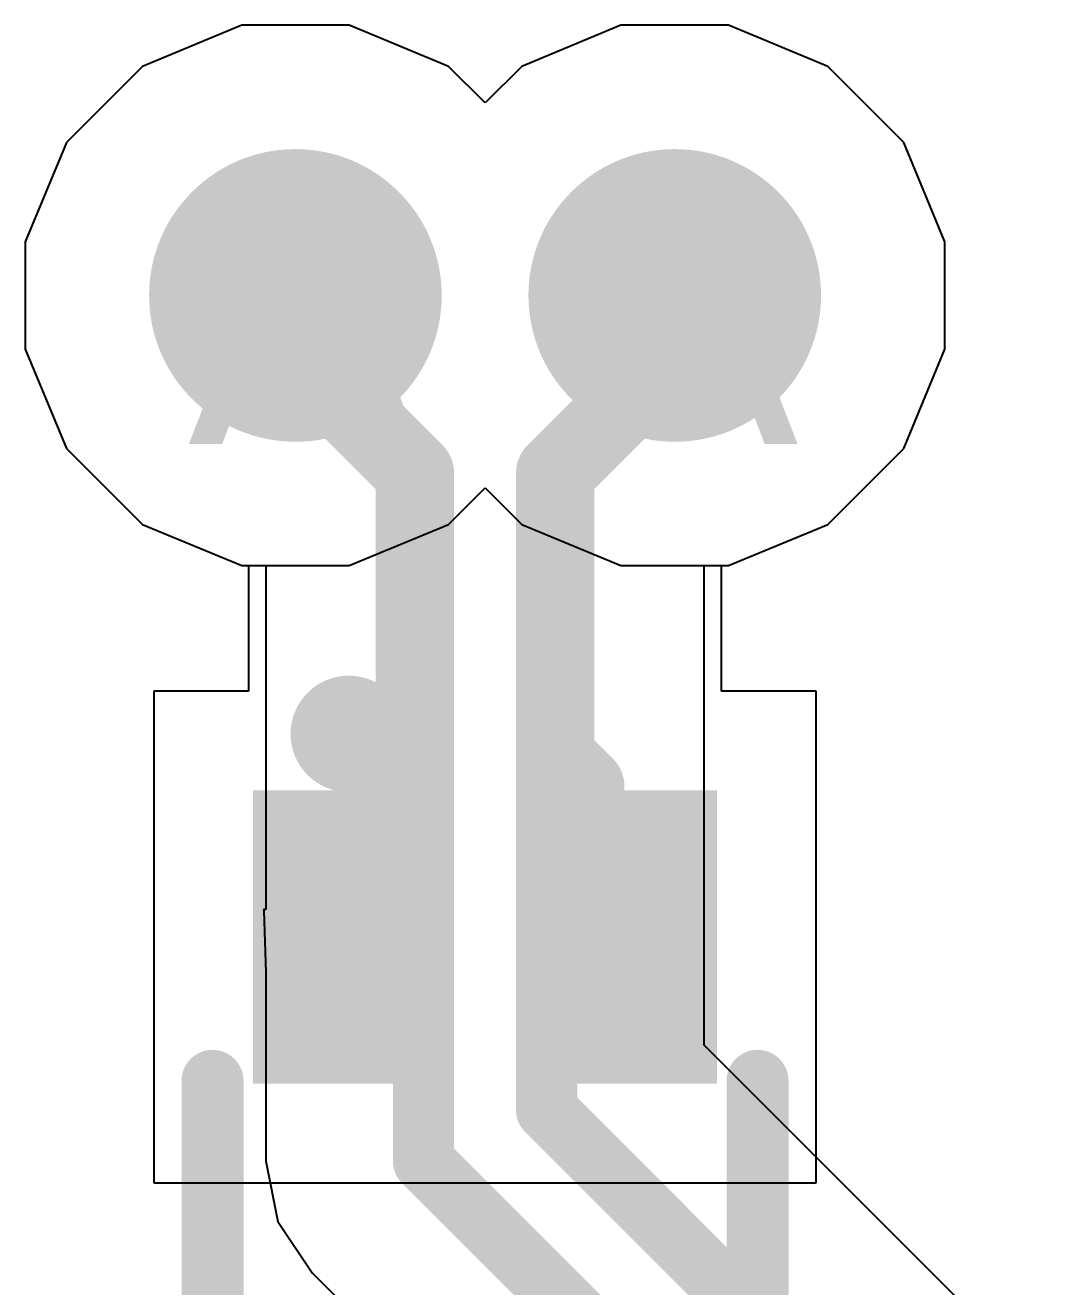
# Model space of a CAD drawing. Header units: inches. Extents: x 0 to 5271, y 0 to 5417.
# Drawn here: x 92 to 94.113, y 101.422 to 104.008 of the extents above; entities that cross this region are included whole.
import ezdxf

# ---------------------------------------------------------------- set-up
doc = ezdxf.new("R2010")
doc.units = ezdxf.units.IN
for name, color, linetype in [('Bottom Layer', 5, 'Continuous'), ('Bottom Overlay', 54, 'Continuous'), ('Bottom Paste', 16, 'Continuous'), ('Bottom Solder', 6, 'Continuous'), ('Drill Drawing', 1, 'Continuous'), ('L2_GND1', 16, 'Continuous'), ('L3_SIG1', 76, 'Continuous'), ('L4_PWR', 90, 'Continuous'), ('L5_GND2', 156, 'Continuous'), ('L6_SIG2', 130, 'Continuous'), ('L7_GND3', 216, 'Continuous'), ('Top Layer', 1, 'Continuous'), ('Via Holes', 16, 'Continuous')]:
    doc.layers.add(name, color=color, linetype=linetype)
doc.styles.add('Arial', font='', dxfattribs={"height": 0.2})
doc.styles.get('Arial').set_extended_font_data('Arial')

# ---------------------------------------------------------------- blocks, each defined once
blk = doc.blocks.new('MCZ1210CH900L2_B_514')
at = {"layer": 'Bottom Layer'}
for points in [[(-0.8750020599999999, 0.42502074), (-0.37500306, 0.42502074), (-0.37500306, 0.12502134), (-0.8750020599999999, 0.12502134)], [(0.37498274, 0.42502074), (0.8749817400000001, 0.42502074), (0.8749817400000001, 0.12502134), (0.37498274, 0.12502134)], [(-0.8750020599999999, -0.12499086), (-0.37500306, -0.12499086), (-0.37500306, -0.42499026), (-0.8750020599999999, -0.42499026)], [(0.37498274, -0.12499086), (0.8749817400000001, -0.12499086), (0.8749817400000001, -0.42499026), (0.37498274, -0.42499026)]]:
    blk.add_hatch(color=5, dxfattribs=at).paths.add_polyline_path(points)
at = {"layer": 'Bottom Paste'}
for points in [[(-0.8750020599999999, 0.42502074), (-0.37500306, 0.42502074), (-0.37500306, 0.12502134), (-0.8750020599999999, 0.12502134)], [(0.37498274, 0.42502074), (0.8749817400000001, 0.42502074), (0.8749817400000001, 0.12502134), (0.37498274, 0.12502134)], [(-0.8750020599999999, -0.12499086), (-0.37500306, -0.12499086), (-0.37500306, -0.42499026), (-0.8750020599999999, -0.42499026)], [(0.37498274, -0.12499086), (0.8749817400000001, -0.12499086), (0.8749817400000001, -0.42499026), (0.37498274, -0.42499026)]]:
    blk.add_hatch(color=16, dxfattribs=at).paths.add_polyline_path(points)
at = {"layer": 'Bottom Solder'}
for points in [[(-0.92580206, 0.47582074), (-0.32420306, 0.47582074), (-0.32420306, 0.07422134), (-0.92580206, 0.07422134)], [(0.32418274, 0.47582074), (0.9257817399999999, 0.47582074), (0.9257817399999999, 0.07422134), (0.32418274, 0.07422134)], [(-0.92580206, -0.07419086), (-0.32420306, -0.07419086), (-0.32420306, -0.47579026), (-0.92580206, -0.47579026)], [(0.32418274, -0.07419086), (0.9257817399999999, -0.07419086), (0.9257817399999999, -0.47579026), (0.32418274, -0.47579026)]]:
    blk.add_hatch(color=6, dxfattribs=at).paths.add_polyline_path(points)
at = {"layer": 'Bottom Overlay'}
for points in [[(0.30478984, 0.55878984, 0.127, 0.127, 0), (-0.33021016, 0.55878984, 0.127, 0.127, 0)], [(0.30478984, -0.55881016, 0.127, 0.127, 0), (-0.33021016, -0.55881016, 0.127, 0.127, 0)]]:
    blk.add_lwpolyline(points, format="xyseb", dxfattribs=at)
for points in [[(-0.36196016, 0.55878984, 0.0635, 0.0635, 1), (-0.29846016, 0.55878984, 0.0635, 0.0635, 1)], [(0.27303984, 0.55878984, 0.0635, 0.0635, 1), (0.33653984, 0.55878984, 0.0635, 0.0635, 1)], [(-1.00194364, -0.2794, 0.1599946, 0.1599946, 1), (-1.08085636, -0.2794, 0.1599946, 0.1599946, 1)], [(-1.12085374, -0.2794, 0.0799973, 0.0799973, 1), (-1.04085898, -0.2794, 0.0799973, 0.0799973, 1)], [(-1.04194102, -0.2794, 0.0799973, 0.0799973, 1), (-0.9619462599999999, -0.2794, 0.0799973, 0.0799973, 1)], [(-0.36196016, -0.55881016, 0.0635, 0.0635, 1), (-0.29846016, -0.55881016, 0.0635, 0.0635, 1)], [(0.27303984, -0.55881016, 0.0635, 0.0635, 1), (0.33653984, -0.55881016, 0.0635, 0.0635, 1)]]:
    blk.add_lwpolyline(points, format="xyseb", close=True, dxfattribs=at)

msp = doc.modelspace()

# ---------------------------------------------------------------- hatches: boundary and pattern name
at = {"layer": 'Bottom Layer'}
h = msp.add_hatch(color=5, dxfattribs=at)
edge = h.paths.add_edge_path()
edge.add_arc((92.55409479999999, 103.4542), 0.2999994, 0, 360)
h = msp.add_hatch(color=5, dxfattribs=at)
edge = h.paths.add_edge_path()
edge.add_arc((93.3318936, 103.4542), 0.2999994, 0, 360)
at = {"layer": 'L2_GND1'}
h = msp.add_hatch(color=16, dxfattribs=at)
edge = h.paths.add_edge_path()
edge.add_arc((92.55409479999999, 103.4542), 0.2999994, 0, 360)
h = msp.add_hatch(color=16, dxfattribs=at)
edge = h.paths.add_edge_path()
edge.add_arc((93.3318936, 103.4542), 0.2999994, 0, 360)
at = {"layer": 'L3_SIG1'}
h = msp.add_hatch(color=76, dxfattribs=at)
edge = h.paths.add_edge_path()
edge.add_arc((92.55409479999999, 103.4542), 0.2999994, 0, 360)
h = msp.add_hatch(color=76, dxfattribs=at)
edge = h.paths.add_edge_path()
edge.add_arc((93.3318936, 103.4542), 0.2999994, 0, 360)
at = {"layer": 'L4_PWR'}
h = msp.add_hatch(color=90, dxfattribs=at)
edge = h.paths.add_edge_path()
edge.add_arc((92.55409479999999, 103.4542), 0.2999994, 0, 360)
h = msp.add_hatch(color=90, dxfattribs=at)
edge = h.paths.add_edge_path()
edge.add_arc((93.3318936, 103.4542), 0.2999994, 0, 360)
at = {"layer": 'L5_GND2'}
h = msp.add_hatch(color=156, dxfattribs=at)
edge = h.paths.add_edge_path()
edge.add_arc((92.55409479999999, 103.4542), 0.2999994, 0, 360)
h = msp.add_hatch(color=156, dxfattribs=at)
edge = h.paths.add_edge_path()
edge.add_arc((93.3318936, 103.4542), 0.2999994, 0, 360)
at = {"layer": 'L6_SIG2'}
h = msp.add_hatch(color=130, dxfattribs=at)
edge = h.paths.add_edge_path()
edge.add_arc((92.55409479999999, 103.4542), 0.2999994, 0, 360)
h = msp.add_hatch(color=130, dxfattribs=at)
edge = h.paths.add_edge_path()
edge.add_arc((93.3318936, 103.4542), 0.2999994, 0, 360)
at = {"layer": 'L7_GND3'}
h = msp.add_hatch(color=216, dxfattribs=at)
edge = h.paths.add_edge_path()
edge.add_arc((92.55409479999999, 103.4542), 0.2999994, 0, 360)
h = msp.add_hatch(color=216, dxfattribs=at)
edge = h.paths.add_edge_path()
edge.add_arc((93.3318936, 103.4542), 0.2999994, 0, 360)
at = {"layer": 'Top Layer'}
h = msp.add_hatch(color=1, dxfattribs=at)
edge = h.paths.add_edge_path()
edge.add_arc((92.55409479999999, 103.4542), 0.2999994, 0, 360)
h = msp.add_hatch(color=1, dxfattribs=at)
edge = h.paths.add_edge_path()
edge.add_arc((93.3318936, 103.4542), 0.2999994, 0, 360)
at = {"layer": 'Via Holes'}
h = msp.add_hatch(color=7, dxfattribs=at)
edge = h.paths.add_edge_path()
edge.add_arc((92.55409479999999, 103.4542), 0.1499997, 0, 360)
h = msp.add_hatch(color=7, dxfattribs=at)
edge = h.paths.add_edge_path()
edge.add_arc((93.3318936, 103.4542), 0.1499997, 0, 360)

# ---------------------------------------------------------------- linework, layer by layer
at = {"layer": 'Bottom Layer'}
for p, q in [((92.4438969, 104.0081994), (92.24028034, 103.9238587)), ((92.6642927, 104.0081994), (92.4438969, 104.0081994)), ((92.86790925999999, 103.9238587), (92.6642927, 104.0081994)), ((93.22169569999998, 104.0081994), (93.01807914, 103.9238587)), ((93.44209149999999, 104.0081994), (93.22169569999998, 104.0081994)), ((93.64570806, 103.9238587), (93.44209149999999, 104.0081994)), ((92.24028034, 103.9238587), (92.08443609999999, 103.76801446)), ((92.9429942, 103.84877376), (92.86790925999999, 103.9238587)), ((93.01807914, 103.9238587), (92.9429942, 103.84877376)), ((93.8015523, 103.76801446), (93.64570806, 103.9238587)), ((92.08443609999999, 103.76801446), (92.00009539999999, 103.5643979)), ((93.885893, 103.5643979), (93.8015523, 103.76801446)), ((92.00009539999999, 103.5643979), (92.00009539999999, 103.3440021)), ((93.885893, 103.3440021), (93.885893, 103.5643979)), ((92.00009539999999, 103.3440021), (92.08443609999999, 103.14038554)), ((93.8015523, 103.14038554), (93.885893, 103.3440021)), ((92.08443609999999, 103.14038554), (92.24028034, 102.9845413)), ((93.64570806, 102.9845413), (93.8015523, 103.14038554)), ((92.24028034, 102.9845413), (92.4438969, 102.9002006)), ((93.44209149999999, 102.9002006), (93.64570806, 102.9845413)), ((92.4438969, 102.9002006), (92.45816408, 102.9002006)), ((92.45816408, 102.9002006), (92.45816408, 102.6427843)), ((93.42782178, 102.6427843), (93.42782178, 102.9002006)), ((93.42782178, 102.9002006), (93.44209149999999, 102.9002006)), ((92.45816408, 102.6427843), (92.2639887, 102.6427843)), ((92.2639887, 102.6427843), (92.2639887, 101.6347853)), ((93.62199969999999, 102.6427843), (93.42782178, 102.6427843)), ((93.62199969999999, 101.6347853), (93.62199969999999, 102.6427843)), ((92.2639887, 101.6347853), (93.62199969999999, 101.6347853))]:
    msp.add_line(p, q, dxfattribs=at)
for points in [[(92.55409479999999, 103.33534832, 0.16077946, 0.16077946, 0), (92.55409479999999, 103.4542, 0.16077946, 0.16077946, 0)], [(93.3318936, 103.33534832, 0.16077946, 0.16077946, 0), (93.3318936, 103.4542, 0.16077946, 0.16077946, 0)], [(92.55409479999999, 103.33534832, 0.16077946, 0.16077946, 0), (92.79910319999999, 103.09033992, 0.16077946, 0.16077946, 0)], [(93.08688266, 103.09033738, 0.16077946, 0.16077946, 0), (93.3318936, 103.33534832, 0.16077946, 0.16077946, 0)], [(92.79910319999999, 102.50912188, 0.16077946, 0.16077946, 0), (92.79910319999999, 103.09033992, 0.16077946, 0.16077946, 0)], [(93.08688266, 102.50912442, 0.16077946, 0.16077946, 0), (93.08688266, 103.09033738, 0.16077946, 0.16077946, 0)], [(92.73759709999999, 102.44761578, 0.16077946, 0.16077946, 0), (92.79910319999999, 102.50912188, 0.16077946, 0.16077946, 0)], [(93.08688266, 102.50912442, 0.16077946, 0.16077946, 0), (93.1483913, 102.44761578, 0.16077946, 0.16077946, 0)], [(92.73759709999999, 102.2083935, 0.16077946, 0.16077946, 0), (92.73759709999999, 102.44761578, 0.16077946, 0.16077946, 0)], [(93.1483913, 102.2083935, 0.16077946, 0.16077946, 0), (93.1483913, 102.44761578, 0.16077946, 0.16077946, 0)], [(92.6679884, 102.1387848, 0.16077946, 0.16077946, 0), (92.73759709999999, 102.2083935, 0.16077946, 0.16077946, 0)], [(93.1483913, 102.2083935, 0.16077946, 0.16077946, 0), (93.21799999999999, 102.1387848, 0.16077946, 0.16077946, 0)]]:
    msp.add_lwpolyline(points, format="xyseb", dxfattribs=at)
for points in [[(92.51389929999999, 103.4542, 0.08038846, 0.08038846, 1), (92.5942903, 103.4542, 0.08038846, 0.08038846, 1)], [(93.29169809999999, 103.4542, 0.08038846, 0.08038846, 1), (93.3720891, 103.4542, 0.08038846, 0.08038846, 1)], [(92.51389929999999, 103.33534832, 0.08038846, 0.08038846, 1), (92.5942903, 103.33534832, 0.08038846, 0.08038846, 1)], [(92.51389929999999, 103.33534832, 0.08038846, 0.08038846, 1), (92.5942903, 103.33534832, 0.08038846, 0.08038846, 1)], [(93.29169809999999, 103.33534832, 0.08038846, 0.08038846, 1), (93.3720891, 103.33534832, 0.08038846, 0.08038846, 1)], [(93.29169809999999, 103.33534832, 0.08038846, 0.08038846, 1), (93.3720891, 103.33534832, 0.08038846, 0.08038846, 1)], [(92.7589077, 103.09033992, 0.08038846, 0.08038846, 1), (92.8392987, 103.09033992, 0.08038846, 0.08038846, 1)], [(92.7589077, 103.09033992, 0.08038846, 0.08038846, 1), (92.8392987, 103.09033992, 0.08038846, 0.08038846, 1)], [(93.04668716, 103.09033738, 0.08038846, 0.08038846, 1), (93.12707816, 103.09033738, 0.08038846, 0.08038846, 1)], [(93.04668716, 103.09033738, 0.08038846, 0.08038846, 1), (93.12707816, 103.09033738, 0.08038846, 0.08038846, 1)], [(92.7589077, 102.50912188, 0.08038846, 0.08038846, 1), (92.8392987, 102.50912188, 0.08038846, 0.08038846, 1)], [(92.7589077, 102.50912188, 0.08038846, 0.08038846, 1), (92.8392987, 102.50912188, 0.08038846, 0.08038846, 1)], [(93.04668716, 102.50912442, 0.08038846, 0.08038846, 1), (93.12707816, 102.50912442, 0.08038846, 0.08038846, 1)], [(93.04668716, 102.50912442, 0.08038846, 0.08038846, 1), (93.12707816, 102.50912442, 0.08038846, 0.08038846, 1)], [(92.69740159999999, 102.44761578, 0.08038846, 0.08038846, 1), (92.7777926, 102.44761578, 0.08038846, 0.08038846, 1)], [(92.69740159999999, 102.44761578, 0.08038846, 0.08038846, 1), (92.7777926, 102.44761578, 0.08038846, 0.08038846, 1)], [(93.10819579999999, 102.44761578, 0.08038846, 0.08038846, 1), (93.1885868, 102.44761578, 0.08038846, 0.08038846, 1)], [(93.10819579999999, 102.44761578, 0.08038846, 0.08038846, 1), (93.1885868, 102.44761578, 0.08038846, 0.08038846, 1)], [(92.69740159999999, 102.2083935, 0.08038846, 0.08038846, 1), (92.7777926, 102.2083935, 0.08038846, 0.08038846, 1)], [(92.69740159999999, 102.2083935, 0.08038846, 0.08038846, 1), (92.7777926, 102.2083935, 0.08038846, 0.08038846, 1)], [(93.10819579999999, 102.2083935, 0.08038846, 0.08038846, 1), (93.1885868, 102.2083935, 0.08038846, 0.08038846, 1)], [(93.10819579999999, 102.2083935, 0.08038846, 0.08038846, 1), (93.1885868, 102.2083935, 0.08038846, 0.08038846, 1)], [(92.6277929, 102.1387848, 0.08038846, 0.08038846, 1), (92.7081839, 102.1387848, 0.08038846, 0.08038846, 1)], [(93.1778045, 102.1387848, 0.08038846, 0.08038846, 1), (93.2581955, 102.1387848, 0.08038846, 0.08038846, 1)]]:
    msp.add_lwpolyline(points, format="xyseb", close=True, dxfattribs=at)
at = {"layer": 'L2_GND1'}
for p, q in [((92.4438969, 104.0081994), (92.24028034, 103.9238587)), ((92.6642927, 104.0081994), (92.4438969, 104.0081994)), ((92.86790925999999, 103.9238587), (92.6642927, 104.0081994)), ((93.22169569999998, 104.0081994), (93.01807914, 103.9238587)), ((93.44209149999999, 104.0081994), (93.22169569999998, 104.0081994)), ((93.64570806, 103.9238587), (93.44209149999999, 104.0081994)), ((92.24028034, 103.9238587), (92.08443609999999, 103.76801446)), ((92.9429942, 103.84877376), (92.86790925999999, 103.9238587)), ((93.01807914, 103.9238587), (92.9429942, 103.84877376)), ((93.8015523, 103.76801446), (93.64570806, 103.9238587)), ((92.08443609999999, 103.76801446), (92.00009539999999, 103.5643979)), ((93.885893, 103.5643979), (93.8015523, 103.76801446)), ((92.00009539999999, 103.5643979), (92.00009539999999, 103.3440021)), ((93.885893, 103.3440021), (93.885893, 103.5643979)), ((92.00009539999999, 103.3440021), (92.08443609999999, 103.14038554)), ((93.8015523, 103.14038554), (93.885893, 103.3440021)), ((92.08443609999999, 103.14038554), (92.24028034, 102.9845413)), ((93.64570806, 102.9845413), (93.8015523, 103.14038554)), ((92.86790925999999, 102.9845413), (92.9429942, 103.05962624)), ((92.9429942, 103.05962624), (93.01807914, 102.9845413)), ((92.24028034, 102.9845413), (92.4438969, 102.9002006)), ((92.6642927, 102.9002006), (92.86790925999999, 102.9845413)), ((93.01807914, 102.9845413), (93.22169569999998, 102.9002006)), ((93.44209149999999, 102.9002006), (93.64570806, 102.9845413)), ((92.4438969, 102.9002006), (92.6642927, 102.9002006)), ((93.22169569999998, 102.9002006), (93.44209149999999, 102.9002006))]:
    msp.add_line(p, q, dxfattribs=at)
at = {"layer": 'L3_SIG1'}
for p, q in [((92.4438969, 104.0081994), (92.24028034, 103.9238587)), ((92.6642927, 104.0081994), (92.4438969, 104.0081994)), ((92.86790925999999, 103.9238587), (92.6642927, 104.0081994)), ((93.22169569999998, 104.0081994), (93.01807914, 103.9238587)), ((93.44209149999999, 104.0081994), (93.22169569999998, 104.0081994)), ((93.64570806, 103.9238587), (93.44209149999999, 104.0081994)), ((92.24028034, 103.9238587), (92.08443609999999, 103.76801446)), ((92.9429942, 103.84877376), (92.86790925999999, 103.9238587)), ((93.01807914, 103.9238587), (92.9429942, 103.84877376)), ((93.8015523, 103.76801446), (93.64570806, 103.9238587)), ((92.08443609999999, 103.76801446), (92.00009539999999, 103.5643979)), ((93.885893, 103.5643979), (93.8015523, 103.76801446)), ((92.00009539999999, 103.5643979), (92.00009539999999, 103.3440021)), ((93.885893, 103.3440021), (93.885893, 103.5643979)), ((92.00009539999999, 103.3440021), (92.08443609999999, 103.14038554)), ((93.8015523, 103.14038554), (93.885893, 103.3440021)), ((92.08443609999999, 103.14038554), (92.24028034, 102.9845413)), ((93.64570806, 102.9845413), (93.8015523, 103.14038554)), ((92.24028034, 102.9845413), (92.4438969, 102.9002006)), ((93.44209149999999, 102.9002006), (93.64570806, 102.9845413)), ((92.4438969, 102.9002006), (92.49372407999999, 102.9002006)), ((92.49372407999999, 102.9002006), (92.49372407999999, 102.31955914)), ((93.39226178, 102.195376), (93.39226178, 102.9002006)), ((93.39226178, 102.9002006), (93.44209149999999, 102.9002006)), ((92.49372407999999, 102.31955914), (92.49372154, 102.19537854)), ((92.49370375999999, 102.19536838), (92.48876854, 102.19536584)), ((92.48876854, 102.19536584), (92.48928162, 102.1927598)), ((92.49372154, 102.19537854), (92.49370375999999, 102.19536838)), ((93.39226432, 102.1953633), (93.39226178, 102.195376)), ((93.39226432, 101.9172587), (93.39226432, 102.1953633)), ((92.48928162, 102.1927598), (92.49372661999999, 102.06578012)), ((92.49372661999999, 102.06578012), (92.49372661999999, 101.67885684)), ((94.1131849, 101.19633558), (93.39226432, 101.9172587)), ((92.49372661999999, 101.67885684), (92.51831127999999, 101.55525536)), ((92.51831127999999, 101.55525536), (92.58832638, 101.4504702)), ((92.58832638, 101.4504702), (93.64639385999999, 100.39240526))]:
    msp.add_line(p, q, dxfattribs=at)
for points in [[(92.55409479999999, 103.32582078, 0.1255649, 0.1255649, 0), (92.55409479999999, 103.4542, 0.1255649, 0.1255649, 0)], [(93.3318936, 103.32582078, 0.1255649, 0.1255649, 0), (93.3318936, 103.4542, 0.1255649, 0.1255649, 0)], [(92.55409479999999, 103.32582078, 0.1255649, 0.1255649, 0), (92.81671048, 103.0632051, 0.1255649, 0.1255649, 0)], [(93.06927538, 103.06320256, 0.1255649, 0.1255649, 0), (93.3318936, 103.32582078, 0.1255649, 0.1255649, 0)], [(92.81671048, 102.1953633, 0.1255649, 0.1255649, 0), (92.81671048, 103.0632051, 0.1255649, 0.1255649, 0)], [(93.06927538, 102.1953633, 0.1255649, 0.1255649, 0), (93.06927538, 103.06320256, 0.1255649, 0.1255649, 0)], [(92.81671048, 102.19423046, 0.1255649, 0.1255649, -0.001121328496115935), (92.81670793999999, 102.1953633, 0.1255649, 0.1255649, 0)], [(92.81671048, 102.18958988, 0.1255649, 0.1255649, 0), (92.81671048, 102.19423046, 0.1255649, 0.1255649, 0)], [(92.81671048, 102.18958988, 0.1255649, 0.1255649, 0), (92.81671302, 102.18958734, 0.1255649, 0.1255649, 0)], [(92.81671302, 101.67885684, 0.1255649, 0.1255649, 0), (92.81671302, 102.18958734, 0.1255649, 0.1255649, 0)], [(93.06927791999999, 101.78347182, 0.1255649, 0.1255649, 0), (93.06927791999999, 102.1953633, 0.1255649, 0.1255649, 0)], [(93.06927791999999, 101.78347182, 0.1255649, 0.1255649, 0), (93.97940056, 100.87334918, 0.1255649, 0.1255649, 0)], [(92.81671302, 101.67885684, 0.1255649, 0.1255649, 0), (93.87478558, 100.62078428, 0.1255649, 0.1255649, 0)]]:
    msp.add_lwpolyline(points, format="xyseb", dxfattribs=at)
for points in [[(92.52270294, 103.4542, 0.06278117999999999, 0.06278117999999999, 1), (92.58548666, 103.4542, 0.06278117999999999, 0.06278117999999999, 1)], [(93.30050173999999, 103.4542, 0.06278117999999999, 0.06278117999999999, 1), (93.36328545999999, 103.4542, 0.06278117999999999, 0.06278117999999999, 1)], [(92.52270294, 103.32582078, 0.06278117999999999, 0.06278117999999999, 1), (92.58548666, 103.32582078, 0.06278117999999999, 0.06278117999999999, 1)], [(92.52270294, 103.32582078, 0.06278117999999999, 0.06278117999999999, 1), (92.58548666, 103.32582078, 0.06278117999999999, 0.06278117999999999, 1)], [(93.30050173999999, 103.32582078, 0.06278117999999999, 0.06278117999999999, 1), (93.36328545999999, 103.32582078, 0.06278117999999999, 0.06278117999999999, 1)], [(93.30050173999999, 103.32582078, 0.06278117999999999, 0.06278117999999999, 1), (93.36328545999999, 103.32582078, 0.06278117999999999, 0.06278117999999999, 1)], [(92.78531862, 103.0632051, 0.06278117999999999, 0.06278117999999999, 1), (92.84810234, 103.0632051, 0.06278117999999999, 0.06278117999999999, 1)], [(92.78531862, 103.0632051, 0.06278117999999999, 0.06278117999999999, 1), (92.84810234, 103.0632051, 0.06278117999999999, 0.06278117999999999, 1)], [(93.03788352, 103.06320256, 0.06278117999999999, 0.06278117999999999, 1), (93.10066724, 103.06320256, 0.06278117999999999, 0.06278117999999999, 1)], [(93.03788352, 103.06320256, 0.06278117999999999, 0.06278117999999999, 1), (93.10066724, 103.06320256, 0.06278117999999999, 0.06278117999999999, 1)], [(92.78531608, 102.1953633, 0.06278117999999999, 0.06278117999999999, 1), (92.8480998, 102.1953633, 0.06278117999999999, 0.06278117999999999, 1)], [(92.78531862, 102.1953633, 0.06278117999999999, 0.06278117999999999, 1), (92.84810234, 102.1953633, 0.06278117999999999, 0.06278117999999999, 1)], [(92.78531862, 102.19423046, 0.06278117999999999, 0.06278117999999999, 1), (92.84810234, 102.19423046, 0.06278117999999999, 0.06278117999999999, 1)], [(92.78531862, 102.19423046, 0.06278117999999999, 0.06278117999999999, 1), (92.84810234, 102.19423046, 0.06278117999999999, 0.06278117999999999, 1)], [(92.78531862, 102.18958988, 0.06278117999999999, 0.06278117999999999, 1), (92.84810234, 102.18958988, 0.06278117999999999, 0.06278117999999999, 1)], [(92.78531862, 102.18958988, 0.06278117999999999, 0.06278117999999999, 1), (92.84810234, 102.18958988, 0.06278117999999999, 0.06278117999999999, 1)], [(92.78532116, 102.18958734, 0.06278117999999999, 0.06278117999999999, 1), (92.84810488, 102.18958734, 0.06278117999999999, 0.06278117999999999, 1)], [(92.78532116, 102.18958734, 0.06278117999999999, 0.06278117999999999, 1), (92.84810488, 102.18958734, 0.06278117999999999, 0.06278117999999999, 1)], [(93.03788352, 102.1953633, 0.06278117999999999, 0.06278117999999999, 1), (93.10066724, 102.1953633, 0.06278117999999999, 0.06278117999999999, 1)], [(93.03788606, 102.1953633, 0.06278117999999999, 0.06278117999999999, 1), (93.10066977999999, 102.1953633, 0.06278117999999999, 0.06278117999999999, 1)], [(93.03788606, 101.78347182, 0.06278117999999999, 0.06278117999999999, 1), (93.10066977999999, 101.78347182, 0.06278117999999999, 0.06278117999999999, 1)], [(93.03788606, 101.78347182, 0.06278117999999999, 0.06278117999999999, 1), (93.10066977999999, 101.78347182, 0.06278117999999999, 0.06278117999999999, 1)], [(92.78532116, 101.67885684, 0.06278117999999999, 0.06278117999999999, 1), (92.84810488, 101.67885684, 0.06278117999999999, 0.06278117999999999, 1)], [(92.78532116, 101.67885684, 0.06278117999999999, 0.06278117999999999, 1), (92.84810488, 101.67885684, 0.06278117999999999, 0.06278117999999999, 1)]]:
    msp.add_lwpolyline(points, format="xyseb", close=True, dxfattribs=at)
at = {"layer": 'L4_PWR'}
for p, q in [((92.4438969, 104.0081994), (92.24028034, 103.9238587)), ((92.6642927, 104.0081994), (92.4438969, 104.0081994)), ((92.86790925999999, 103.9238587), (92.6642927, 104.0081994)), ((93.22169569999998, 104.0081994), (93.01807914, 103.9238587)), ((93.44209149999999, 104.0081994), (93.22169569999998, 104.0081994)), ((93.64570806, 103.9238587), (93.44209149999999, 104.0081994)), ((92.24028034, 103.9238587), (92.08443609999999, 103.76801446)), ((92.9429942, 103.84877376), (92.86790925999999, 103.9238587)), ((93.01807914, 103.9238587), (92.9429942, 103.84877376)), ((93.8015523, 103.76801446), (93.64570806, 103.9238587)), ((92.08443609999999, 103.76801446), (92.00009539999999, 103.5643979)), ((93.885893, 103.5643979), (93.8015523, 103.76801446)), ((92.00009539999999, 103.5643979), (92.00009539999999, 103.3440021)), ((93.885893, 103.3440021), (93.885893, 103.5643979)), ((92.00009539999999, 103.3440021), (92.08443609999999, 103.14038554)), ((93.8015523, 103.14038554), (93.885893, 103.3440021)), ((92.08443609999999, 103.14038554), (92.24028034, 102.9845413)), ((93.64570806, 102.9845413), (93.8015523, 103.14038554)), ((92.86790925999999, 102.9845413), (92.9429942, 103.05962624)), ((92.9429942, 103.05962624), (93.01807914, 102.9845413)), ((92.24028034, 102.9845413), (92.4438969, 102.9002006)), ((92.6642927, 102.9002006), (92.86790925999999, 102.9845413)), ((93.01807914, 102.9845413), (93.22169569999998, 102.9002006)), ((93.44209149999999, 102.9002006), (93.64570806, 102.9845413)), ((92.4438969, 102.9002006), (92.6642927, 102.9002006)), ((93.22169569999998, 102.9002006), (93.44209149999999, 102.9002006))]:
    msp.add_line(p, q, dxfattribs=at)
at = {"layer": 'L5_GND2'}
for p, q in [((92.4438969, 104.0081994), (92.24028034, 103.9238587)), ((92.6642927, 104.0081994), (92.4438969, 104.0081994)), ((92.86790925999999, 103.9238587), (92.6642927, 104.0081994)), ((93.22169569999998, 104.0081994), (93.01807914, 103.9238587)), ((93.44209149999999, 104.0081994), (93.22169569999998, 104.0081994)), ((93.64570806, 103.9238587), (93.44209149999999, 104.0081994)), ((92.24028034, 103.9238587), (92.08443609999999, 103.76801446)), ((92.9429942, 103.84877376), (92.86790925999999, 103.9238587)), ((93.01807914, 103.9238587), (92.9429942, 103.84877376)), ((93.8015523, 103.76801446), (93.64570806, 103.9238587)), ((92.08443609999999, 103.76801446), (92.00009539999999, 103.5643979)), ((93.885893, 103.5643979), (93.8015523, 103.76801446)), ((92.00009539999999, 103.5643979), (92.00009539999999, 103.3440021)), ((93.885893, 103.3440021), (93.885893, 103.5643979)), ((92.00009539999999, 103.3440021), (92.08443609999999, 103.14038554)), ((93.8015523, 103.14038554), (93.885893, 103.3440021)), ((92.08443609999999, 103.14038554), (92.24028034, 102.9845413)), ((93.64570806, 102.9845413), (93.8015523, 103.14038554)), ((92.86790925999999, 102.9845413), (92.9429942, 103.05962624)), ((92.9429942, 103.05962624), (93.01807914, 102.9845413)), ((92.24028034, 102.9845413), (92.4438969, 102.9002006)), ((92.6642927, 102.9002006), (92.86790925999999, 102.9845413)), ((93.01807914, 102.9845413), (93.22169569999998, 102.9002006)), ((93.44209149999999, 102.9002006), (93.64570806, 102.9845413)), ((92.4438969, 102.9002006), (92.6642927, 102.9002006)), ((93.22169569999998, 102.9002006), (93.44209149999999, 102.9002006))]:
    msp.add_line(p, q, dxfattribs=at)
at = {"layer": 'L6_SIG2'}
for p, q in [((92.4438969, 104.0081994), (92.24028034, 103.9238587)), ((92.6642927, 104.0081994), (92.4438969, 104.0081994)), ((92.86790925999999, 103.9238587), (92.6642927, 104.0081994)), ((93.22169569999998, 104.0081994), (93.01807914, 103.9238587)), ((93.44209149999999, 104.0081994), (93.22169569999998, 104.0081994)), ((93.64570806, 103.9238587), (93.44209149999999, 104.0081994)), ((92.24028034, 103.9238587), (92.08443609999999, 103.76801446)), ((92.9429942, 103.84877376), (92.86790925999999, 103.9238587)), ((93.01807914, 103.9238587), (92.9429942, 103.84877376)), ((93.8015523, 103.76801446), (93.64570806, 103.9238587)), ((92.08443609999999, 103.76801446), (92.00009539999999, 103.5643979)), ((93.885893, 103.5643979), (93.8015523, 103.76801446)), ((92.00009539999999, 103.5643979), (92.00009539999999, 103.3440021)), ((93.885893, 103.3440021), (93.885893, 103.5643979)), ((92.00009539999999, 103.3440021), (92.08443609999999, 103.14038554)), ((93.8015523, 103.14038554), (93.885893, 103.3440021)), ((92.08443609999999, 103.14038554), (92.24028034, 102.9845413)), ((93.64570806, 102.9845413), (93.8015523, 103.14038554)), ((92.86790925999999, 102.9845413), (92.9429942, 103.05962624)), ((92.9429942, 103.05962624), (93.01807914, 102.9845413)), ((92.24028034, 102.9845413), (92.4438969, 102.9002006)), ((92.6642927, 102.9002006), (92.86790925999999, 102.9845413)), ((93.01807914, 102.9845413), (93.22169569999998, 102.9002006)), ((93.44209149999999, 102.9002006), (93.64570806, 102.9845413)), ((92.4438969, 102.9002006), (92.6642927, 102.9002006)), ((93.22169569999998, 102.9002006), (93.44209149999999, 102.9002006))]:
    msp.add_line(p, q, dxfattribs=at)
at = {"layer": 'L7_GND3'}
for p, q in [((92.4438969, 104.0081994), (92.24028034, 103.9238587)), ((92.6642927, 104.0081994), (92.4438969, 104.0081994)), ((92.86790925999999, 103.9238587), (92.6642927, 104.0081994)), ((93.22169569999998, 104.0081994), (93.01807914, 103.9238587)), ((93.44209149999999, 104.0081994), (93.22169569999998, 104.0081994)), ((93.64570806, 103.9238587), (93.44209149999999, 104.0081994)), ((92.24028034, 103.9238587), (92.08443609999999, 103.76801446)), ((92.9429942, 103.84877376), (92.86790925999999, 103.9238587)), ((93.01807914, 103.9238587), (92.9429942, 103.84877376)), ((93.8015523, 103.76801446), (93.64570806, 103.9238587)), ((92.08443609999999, 103.76801446), (92.00009539999999, 103.5643979)), ((93.885893, 103.5643979), (93.8015523, 103.76801446)), ((92.00009539999999, 103.5643979), (92.00009539999999, 103.3440021)), ((93.885893, 103.3440021), (93.885893, 103.5643979)), ((92.00009539999999, 103.3440021), (92.08443609999999, 103.14038554)), ((93.8015523, 103.14038554), (93.885893, 103.3440021)), ((92.08443609999999, 103.14038554), (92.24028034, 102.9845413)), ((93.64570806, 102.9845413), (93.8015523, 103.14038554)), ((92.86790925999999, 102.9845413), (92.9429942, 103.05962624)), ((92.9429942, 103.05962624), (93.01807914, 102.9845413)), ((92.24028034, 102.9845413), (92.4438969, 102.9002006)), ((92.6642927, 102.9002006), (92.86790925999999, 102.9845413)), ((93.01807914, 102.9845413), (93.22169569999998, 102.9002006)), ((93.44209149999999, 102.9002006), (93.64570806, 102.9845413)), ((92.4438969, 102.9002006), (92.6642927, 102.9002006)), ((93.22169569999998, 102.9002006), (93.44209149999999, 102.9002006))]:
    msp.add_line(p, q, dxfattribs=at)
at = {"layer": 'Top Layer'}
for p, q in [((92.4438969, 104.0081994), (92.24028034, 103.9238587)), ((92.6642927, 104.0081994), (92.4438969, 104.0081994)), ((92.86790925999999, 103.9238587), (92.6642927, 104.0081994)), ((93.22169569999998, 104.0081994), (93.01807914, 103.9238587)), ((93.44209149999999, 104.0081994), (93.22169569999998, 104.0081994)), ((93.64570806, 103.9238587), (93.44209149999999, 104.0081994)), ((92.24028034, 103.9238587), (92.08443609999999, 103.76801446)), ((92.9429942, 103.84877376), (92.86790925999999, 103.9238587)), ((93.01807914, 103.9238587), (92.9429942, 103.84877376)), ((93.8015523, 103.76801446), (93.64570806, 103.9238587)), ((92.08443609999999, 103.76801446), (92.00009539999999, 103.5643979)), ((93.885893, 103.5643979), (93.8015523, 103.76801446)), ((92.00009539999999, 103.5643979), (92.00009539999999, 103.3440021)), ((93.885893, 103.3440021), (93.885893, 103.5643979)), ((92.00009539999999, 103.3440021), (92.08443609999999, 103.14038554)), ((93.8015523, 103.14038554), (93.885893, 103.3440021)), ((92.08443609999999, 103.14038554), (92.24028034, 102.9845413)), ((93.64570806, 102.9845413), (93.8015523, 103.14038554)), ((92.86790925999999, 102.9845413), (92.9429942, 103.05962624)), ((92.9429942, 103.05962624), (93.01807914, 102.9845413)), ((92.24028034, 102.9845413), (92.4438969, 102.9002006)), ((92.6642927, 102.9002006), (92.86790925999999, 102.9845413)), ((93.01807914, 102.9845413), (93.22169569999998, 102.9002006)), ((93.44209149999999, 102.9002006), (93.64570806, 102.9845413)), ((92.4438969, 102.9002006), (92.6642927, 102.9002006)), ((93.22169569999998, 102.9002006), (93.44209149999999, 102.9002006))]:
    msp.add_line(p, q, dxfattribs=at)

# ---------------------------------------------------------------- block references
at = {"rotation": 270}
msp.add_blockref('MCZ1210CH900L2_B_514', (92.94297895999999, 101.51378224), dxfattribs=at)

# ---------------------------------------------------------------- texts
at = {"layer": 'Drill Drawing', "style": 'Arial'}
for p in [(92.33401649999999, 103.14948382), (93.11181529999999, 103.14948382)]:
    msp.add_text('A', height=0.508, dxfattribs=at).set_placement(p)

doc.saveas('drawing.dxf')
